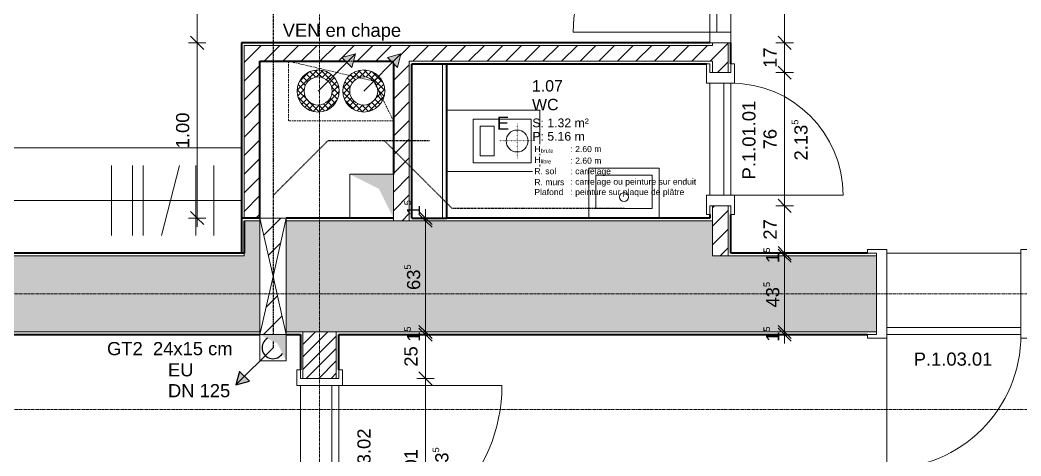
# Model space of a CAD drawing. Header units: millimetres. Extents: x -83 to 30397, y 298 to 25043.
# Drawn here: x 7981 to 13692, y 10940 to 13428 of the extents above; entities that cross this region are included whole.
import ezdxf

# ---------------------------------------------------------------- set-up
doc = ezdxf.new("R2010")
doc.units = ezdxf.units.MM
for name, pattern in [('Dot 1mm', [1, 0, -1]), ('Grid Line', [22.225, 12.7, -3.175, 3.175, -3.175]), ('SECTION', [14.2875, 9.525, -4.7625]), ('WATER_CONNECTION', [5, 2.5, -2.5])]:
    doc.linetypes.add(name, pattern=pattern)
for name, color, linetype, lineweight in [('A-ANNO-DIMS', 211, 'Continuous', 9), ('A-ANNO-DIMS-50', 211, 'Continuous', 9), ('A-AREA-IDEN', 2, 'Continuous', 9), ('A-DETL', 90, 'Continuous', 9), ('A-DETL-GENF', 92, 'Continuous', 9), ('A-DETL-THIN', 151, 'Continuous', 9), ('A-DOOR', 31, 'Continuous', 9), ('A-DOOR-FRAM', 31, 'Continuous', 18), ('A-DOOR-IDEN', 31, 'Continuous', 18), ('A-FLOR', 192, 'Continuous', 9), ('A-GENM', 13, 'Continuous', 9), ('A-WALL', 113, 'Continuous', 9), ('A-WALL-PATT', 111, 'Continuous', 35), ('G-ANNO-TEXT', 231, 'Continuous', 9), ('G-IMPT', 8, 'Continuous', 9), ('I-WALL', 2, 'Continuous', 9), ('S-GRID', 1, 'Continuous', 9)]:
    doc.layers.add(name, color=color, linetype=linetype, lineweight=lineweight)
doc.styles.add('Arial', font='arial.ttf', dxfattribs={"height": 50})
doc.styles.add('Arial_2', font='arial.ttf', dxfattribs={"height": 0.7})
doc.styles.add('Arial_3', font='arial.ttf', dxfattribs={"height": 0.454924})
doc.styles.add('Arial_4', font='arial.ttf', dxfattribs={"height": 65})
doc.styles.add('Arial_5', font='arial.ttf', dxfattribs={"height": 35})
doc.styles.add('Arial_7', font='arial.ttf', dxfattribs={"height": 75})
doc.dimstyles.new('ANNOTATION_1_5MM_BLACK', dxfattribs={"dimscale": 304.8, "dimtxt": 76.519455, "dimasz": 0.246063, "dimexe": 0.164042, "dimexo": 0.0625, "dimgap": 0.065617, "dimtad": 1, "dimdec": 1, "dimlfac": 0.1, "dimrnd": 0.5, "dimdsep": 46, "dimtxsty": 'Arial_7', "dimblk1": 'OBLIQUE', "dimblk2": 'OBLIQUE', "dimsah": 1, "dimcen": 0.09, "dimdle": 0.164042, "dimazin": 0, "dimtfac": 1, "dimtdec": 4, "dimtix": 1, "dimtmove": 0, "dimatfit": 3, "dimfxl": 0.164042, "dimfxlon": 1, "dimtvp": 1, "dimtolj": 1, "dimtzin": 0, "dimarcsym": 2})
doc.dimstyles.new('ANNOTATION_1_5MM_BLACK_1', dxfattribs={"dimscale": 304.8, "dimtxt": 76.519455, "dimasz": 0.246063, "dimexe": 0.164042, "dimexo": 0.0625, "dimgap": 0.065617, "dimtad": 1, "dimlfac": 0.001, "dimrnd": 0.005, "dimzin": 0, "dimdsep": 46, "dimtxsty": 'Arial_7', "dimblk1": 'OBLIQUE', "dimblk2": 'OBLIQUE', "dimsah": 1, "dimcen": 0.09, "dimdle": 0.164042, "dimazin": 0, "dimtfac": 1, "dimtdec": 4, "dimtix": 1, "dimtmove": 0, "dimatfit": 3, "dimfxl": 0.164042, "dimfxlon": 1, "dimtvp": 1, "dimtolj": 1, "dimtzin": 0, "dimarcsym": 2})
doc.dimstyles.new('ANNOTATION_1_5MM_BLACK_2', dxfattribs={"dimscale": 304.8, "dimtxt": 76.519455, "dimasz": 0.246063, "dimexe": 0.164042, "dimexo": 0.0625, "dimgap": 0.065617, "dimtad": 1, "dimdec": 1, "dimlfac": 0.1, "dimrnd": 0.5, "dimdsep": 46, "dimtxsty": 'Arial_7', "dimblk1": 'OBLIQUE', "dimblk2": 'OBLIQUE', "dimsah": 1, "dimcen": 0.09, "dimdle": 0.164042, "dimazin": 0, "dimtfac": 1, "dimtdec": 4, "dimtix": 1, "dimtmove": 2, "dimatfit": 3, "dimfxl": 0.164042, "dimfxlon": 1, "dimtvp": 1, "dimtolj": 1, "dimtzin": 0, "dimarcsym": 2})
pattern_1 = [(45, (0, 0), (-53.033, 53.033), [])]
pattern_2 = [(45, (0, 0), (-17.67767, 17.67767), []), (135, (0, 0), (-17.67767, -17.67767), [])]
pattern_3 = [(45, (0, 0), (-70.7107, 70.7107), [])]

# ---------------------------------------------------------------- blocks, each defined once
blk = doc.blocks.new('DOOR_SIMPLE _U-CASING - 885 x 2135-689238-N_F_ E_1')
at = {"layer": 'A-DOOR'}
for p, q in [((382.5, 252.5), (382.5, 997.5)), ((-382.5, -232.5), (382.5, -232.5))]:
    blk.add_line(p, q, dxfattribs=at)
at = {"layer": 'A-DOOR', "lineweight": 18}
for p, q in [((382.5, 232.5), (-382.5, 232.5)), ((-382.5, 232.5), (-382.5, 192.5)), ((382.5, 192.5), (382.5, 232.5)), ((-382.5, 192.5), (382.5, 192.5))]:
    blk.add_line(p, q, dxfattribs=at)
at = {"layer": 'A-DOOR'}
blk.add_arc((382.5, 232.5), 765, 90, 180, dxfattribs=at)
at = {"layer": 'A-DOOR-FRAM'}
for p, q in [((-382.5, 252.5), (-492.5, 252.5)), ((-492.5, 252.5), (-492.5, 232.5)), ((-492.5, 232.5), (-442.5, 232.5)), ((-442.5, 232.5), (-442.5, -232.5)), ((-382.5, -252.5), (-382.5, 252.5)), ((382.5, 252.5), (382.5, -252.5)), ((492.5, 252.5), (382.5, 252.5)), ((442.5, -232.5), (442.5, 232.5)), ((442.5, 232.5), (492.5, 232.5)), ((492.5, 232.5), (492.5, 252.5)), ((-442.5, -232.5), (-492.5, -232.5)), ((-492.5, -232.5), (-492.5, -252.5)), ((-492.5, -252.5), (-382.5, -252.5)), ((382.5, -252.5), (492.5, -252.5)), ((492.5, -232.5), (442.5, -232.5)), ((492.5, -252.5), (492.5, -232.5))]:
    blk.add_line(p, q, dxfattribs=at)
blk = doc.blocks.new('DOOR_SIMPLE _U-CASING - 760 x 2135-693409-N_F_ E_1')
at = {"layer": 'A-DOOR'}
for p, q in [((320, 80), (320, 700)), ((-320, -60), (320, -60))]:
    blk.add_line(p, q, dxfattribs=at)
at = {"layer": 'A-DOOR', "lineweight": 18}
for p, q in [((320, 60), (-320, 60)), ((-320, 60), (-320, 20)), ((320, 20), (320, 60)), ((-320, 20), (320, 20))]:
    blk.add_line(p, q, dxfattribs=at)
at = {"layer": 'A-DOOR'}
blk.add_arc((320, 60), 640, 90, 180, dxfattribs=at)
at = {"layer": 'A-DOOR-FRAM'}
for p, q in [((-320, 80), (-430, 80)), ((-430, 80), (-430, 60)), ((-430, 60), (-380, 60)), ((-380, 60), (-380, -60)), ((-320, -80), (-320, 80)), ((320, 80), (320, -80)), ((430, 80), (320, 80)), ((380, -60), (380, 60)), ((380, 60), (430, 60)), ((430, 60), (430, 80)), ((-380, -60), (-430, -60)), ((-430, -60), (-430, -80)), ((-430, -80), (-320, -80)), ((320, -80), (430, -80)), ((430, -60), (380, -60)), ((430, -80), (430, -60))]:
    blk.add_line(p, q, dxfattribs=at)
blk = doc.blocks.new('DOOR_SIMPLE _U-CASING - 1010 x 2135-685026-N_F_ E_1')
at = {"layer": 'A-DOOR'}
for p, q in [((-465, 110), (465, 110)), ((465, -130), (465, -1040))]:
    blk.add_line(p, q, dxfattribs=at)
at = {"layer": 'A-DOOR', "lineweight": 18}
for p, q in [((-465, -70), (465, -70)), ((-465, -110), (-465, -70)), ((465, -110), (-465, -110)), ((465, -70), (465, -110))]:
    blk.add_line(p, q, dxfattribs=at)
at = {"layer": 'A-DOOR'}
blk.add_arc((465, -110), 930, 180, 270, dxfattribs=at)
at = {"layer": 'A-DOOR-FRAM'}
for p, q in [((-555, 130), (-465, 130)), ((-555, 110), (-555, 130)), ((-465, 130), (-465, -130)), ((465, 130), (555, 130)), ((465, -130), (465, 130)), ((555, 130), (555, 110)), ((-505, 110), (-555, 110)), ((-505, -110), (-505, 110)), ((505, 110), (505, -110)), ((555, 110), (505, 110)), ((-555, -110), (-505, -110)), ((-555, -130), (-555, -110)), ((505, -110), (555, -110)), ((555, -110), (555, -130)), ((-465, -130), (-555, -130)), ((555, -130), (465, -130))]:
    blk.add_line(p, q, dxfattribs=at)
blk = doc.blocks.new('DOOR_SIMPLE - 900 x 2135-708074-N_F_ E_1')
at = {"layer": 'A-DOOR'}
for p, q in [((-390, 60), (390, 60)), ((390, -60), (390, -840))]:
    blk.add_line(p, q, dxfattribs=at)
at = {"layer": 'A-DOOR', "lineweight": 18}
for p, q in [((-390, -20), (390, -20)), ((-390, -60), (-390, -20)), ((390, -20), (390, -60)), ((390, -60), (-390, -60))]:
    blk.add_line(p, q, dxfattribs=at)
at = {"layer": 'A-DOOR'}
blk.add_arc((390, -60), 780, 180, 270, dxfattribs=at)
at = {"layer": 'A-DOOR-FRAM'}
for p, q in [((-450, 60), (-390, 60)), ((-450, -60), (-450, 60)), ((-390, 60), (-390, -60)), ((390, 60), (450, 60)), ((390, -60), (390, 60)), ((450, 60), (450, -60)), ((-390, -60), (-450, -60)), ((450, -60), (390, -60))]:
    blk.add_line(p, q, dxfattribs=at)
blk = doc.blocks.new('BATHROOM_SINK - 300 x 400-576486-N_F_ E_1')
at = {"layer": 'A-GENM'}
for p, q in [((15, 200), (300, 200)), ((300, 200), (300, -200)), ((70, -160), (70, 160)), ((70, 160), (260, 160)), ((260, 160), (260, -160)), ((260, -160), (70, -160)), ((300, -200), (15, -200))]:
    blk.add_line(p, q, dxfattribs=at)
blk.add_circle((135, 0), 25, dxfattribs=at)
blk = doc.blocks.new('WC - NORMAL-306765-N_F_ E_1')
at = {"layer": 'A-GENM'}
for p, q in [((530, 175), (0, 175)), ((530, -175), (530, 175)), ((150, 125), (150, -125)), ((480, 125), (150, 125)), ((480, -125), (480, 125)), ((270, 85), (190, 85)), ((190, 85), (190, -85)), ((270, 85), (270, -85)), ((190, -85), (270, -85)), ((150, -125), (480, -125)), ((0, -175), (530, -175))]:
    blk.add_line(p, q, dxfattribs=at)
blk = doc.blocks.new('MEDIUM_CUPBOARD HANGER - F_Cupboards_dwg_cupboard_01_top-316881-N_F_ E_1')
at = {"layer": 'G-IMPT'}
for p, q in [((1, 0), (0, 1)), ((0, 0), (1, 1))]:
    blk.add_line(p, q, dxfattribs=at)
at = {"layer": 'G-IMPT', "flags": 128}
blk.add_lwpolyline([(1, 0), (1, 1), (0, 1)], dxfattribs=at)
blk = doc.blocks.new('MEDIUM_CUPBOARD HANGER - F_Cupboards_dwg-316880-N_F_ E_1')
blk.add_blockref('MEDIUM_CUPBOARD HANGER - F_Cupboards_dwg_cupboard_01_top-316881-N_F_ E_1', (0, 0))
blk = doc.blocks.new('MEDIUM_CUPBOARD HANGER - F_Cupboards_dwg_cupboard_01_top-316879-N_F_ E_1')
at = {"layer": 'G-IMPT'}
for p, q in [((1, 0), (0, 1)), ((0, 0), (1, 1))]:
    blk.add_line(p, q, dxfattribs=at)
at = {"layer": 'G-IMPT', "flags": 128}
blk.add_lwpolyline([(1, 0), (1, 1), (0, 1)], dxfattribs=at)
blk = doc.blocks.new('MEDIUM_CUPBOARD HANGER - F_Cupboards_dwg-316878-N_F_ E_1')
blk.add_blockref('MEDIUM_CUPBOARD HANGER - F_Cupboards_dwg_cupboard_01_top-316879-N_F_ E_1', (0, 0))
blk = doc.blocks.new('MEDIUM_CUPBOARD HANGER - F_Cupboards_dwg_cupboard_01_top-316877-N_F_ E_1')
at = {"layer": 'G-IMPT'}
for p, q in [((1, 0), (0, 1)), ((0, 0), (1, 1))]:
    blk.add_line(p, q, dxfattribs=at)
at = {"layer": 'G-IMPT', "flags": 128}
blk.add_lwpolyline([(1, 0), (1, 1), (0, 1)], dxfattribs=at)
blk = doc.blocks.new('MEDIUM_CUPBOARD HANGER - F_Cupboards_dwg-316876-N_F_ E_1')
blk.add_blockref('MEDIUM_CUPBOARD HANGER - F_Cupboards_dwg_cupboard_01_top-316877-N_F_ E_1', (0, 0))
blk = doc.blocks.new('MEDIUM_CUPBOARD HANGER - 2942_5 x 600-316884-N_F_ E_1')
at = {"layer": 'A-GENM'}
for p, q in [((300, 2942.5), (300, 0)), ((600, 2942.5), (600, 0)), ((100, 2823.9), (500, 2823.9)), ((100, 741.4), (500, 741.4)), ((100, 621.4), (500, 621.4)), ((100, 561.4), (500, 561.4)), ((100, 456.7), (500, 352.8)), ((100, 261.4), (500, 261.4)), ((100, 157.3), (500, 157.3))]:
    blk.add_line(p, q, dxfattribs=at)
for name in ['MEDIUM_CUPBOARD HANGER - F_Cupboards_dwg-316880-N_F_ E_1', 'MEDIUM_CUPBOARD HANGER - F_Cupboards_dwg-316878-N_F_ E_1', 'MEDIUM_CUPBOARD HANGER - F_Cupboards_dwg-316876-N_F_ E_1']:
    blk.add_blockref(name, (0, 0))
blk = doc.blocks.new('OPENING_SHAFT_UP_GREY - Shaft Opening Symbol-728606-N_F_ E_1')
at = {"layer": 'A-DETL-GENF'}
blk.add_hatch(color=256, dxfattribs=at).paths.add_polyline_path([(125, -125), (125, 125), (-125, 125), (41.7, 41.7), (47.6, 29.8)])
for p, q in [((-125, 125), (125, 125)), ((-125, -125), (-125, 125)), ((125, 125), (125, -125)), ((125, -125), (-125, -125))]:
    blk.add_line(p, q, dxfattribs=at)
blk = doc.blocks.new('OPENING_SHAFT_UP_GREY - Shaft Opening Symbol-728962-N_F_ E_1')
at = {"layer": 'A-DETL-GENF'}
blk.add_hatch(color=256, dxfattribs=at).paths.add_polyline_path([(75, -75), (75, 75), (-75, 75), (25, 25), (57.9, -40.8)])
for p, q in [((-75, 75), (75, 75)), ((-75, -75), (-75, 75)), ((75, 75), (75, -75)), ((75, -75), (-75, -75))]:
    blk.add_line(p, q, dxfattribs=at)
blk = doc.blocks.new('OPENING_SHAFT_UP - Shaft Opening Symbol-750555-N_F_ E_1')
at = {"layer": 'A-DETL-GENF', "linetype": 'SECTION'}
for p, q in [((-300, 170), (300, 170)), ((-300, -170), (-300, 170)), ((-300, 170), (186.7, 56.7)), ((300, 170), (300, -170)), ((186.7, 56.7), (300, -170)), ((300, -170), (-300, -170))]:
    blk.add_line(p, q, dxfattribs=at)
blk = doc.blocks.new('ROOM_TAG_Small - ROOM_TAG_FR-570998-N_F_ E_1')
at = {"layer": 'A-AREA-IDEN', "insert": (-8.33, -5.48), "char_height": 0.7, "width": 0.8819, "attachment_point": 1, "style": 'Arial_2', "bg_fill": 3, "box_fill_scale": 1.25, "bg_fill_color": 256, "bg_fill_true_color": 13158600, "bg_fill_transparency": 0}
blk.add_mtext('H', dxfattribs=at)
at = {"layer": 'A-AREA-IDEN', "insert": (-7.6, -5.8), "char_height": 0.455, "width": 2.0042, "attachment_point": 1, "style": 'Arial_3', "bg_fill": 3, "box_fill_scale": 1.25, "bg_fill_color": 256, "bg_fill_true_color": 13158600, "bg_fill_transparency": 0}
blk.add_mtext('brute', dxfattribs=at)
at = {"layer": 'A-AREA-IDEN', "insert": (-8.33, -6.7), "char_height": 0.7, "width": 0.8819, "attachment_point": 1, "style": 'Arial_2', "bg_fill": 3, "box_fill_scale": 1.25, "bg_fill_color": 256, "bg_fill_true_color": 13158600, "bg_fill_transparency": 0}
blk.add_mtext('H', dxfattribs=at)
at = {"layer": 'A-AREA-IDEN', "insert": (-7.6, -7.02), "char_height": 0.455, "width": 1.6034, "attachment_point": 1, "style": 'Arial_3', "bg_fill": 3, "box_fill_scale": 1.25, "bg_fill_color": 256, "bg_fill_true_color": 13158600, "bg_fill_transparency": 0}
blk.add_mtext('libre', dxfattribs=at)
at = {"layer": 'A-AREA-IDEN', "insert": (-8.33, -8), "char_height": 0.7, "width": 3.1266, "attachment_point": 1, "style": 'Arial_2', "bg_fill": 3, "box_fill_scale": 1.25, "bg_fill_color": 256, "bg_fill_true_color": 13158600, "bg_fill_transparency": 0}
blk.add_mtext('R. sol', dxfattribs=at)
at = {"layer": 'A-AREA-IDEN', "insert": (-8.33, -9.25), "char_height": 0.7, "width": 4.2489, "attachment_point": 1, "style": 'Arial_2', "bg_fill": 3, "box_fill_scale": 1.25, "bg_fill_color": 256, "bg_fill_true_color": 13158600, "bg_fill_transparency": 0}
blk.add_mtext('R. murs', dxfattribs=at)
at = {"layer": 'A-AREA-IDEN', "insert": (-8.33, -10.38), "char_height": 0.7, "width": 4.2489, "attachment_point": 1, "style": 'Arial_2', "bg_fill": 3, "box_fill_scale": 1.25, "bg_fill_color": 256, "bg_fill_true_color": 13158600, "bg_fill_transparency": 0}
blk.add_mtext('Plafond', dxfattribs=at)
blk = doc.blocks.new('DIMBLOCK63-N_F_ E_1')
at = {"layer": 'A-ANNO-DIMS-50'}
for p, q in [((10295.1, 12347.5), (10295.1, 12282.5)), ((10345.1, 12297.5), (10245.1, 12297.5)), ((10345.1, 12282.5), (10245.1, 12282.5)), ((10295.1, 12297.5), (10257.6, 12335)), ((10295.1, 12282.5), (10257.6, 12320)), ((10295.1, 12297.5), (10332.6, 12260)), ((10295.1, 12297.5), (10345.1, 12297.5)), ((10295.1, 12282.5), (10332.6, 12245)), ((10295.1, 12282.5), (10345.1, 12282.5))]:
    blk.add_line(p, q, dxfattribs=at)
at = {"layer": 'A-ANNO-DIMS-50', "color": 0, "insert": (10174.2, 12312.5), "char_height": 75, "width": 116.613, "attachment_point": 1, "rotation": 90, "line_spacing_factor": 0.941778, "style": 'Arial_7'}
blk.add_mtext('1\\A2\\H0.5x;\\S5^  ;\\H2x;', dxfattribs=at)
blk = doc.blocks.new('_Oblique')
at = {"color": 0, "linetype": 'ByBlock', "lineweight": -2}
blk.add_line((-0.5, -0.5), (0.5, 0.5), dxfattribs=at)
blk = doc.blocks.new('DIMBLOCK64-N_F_ E_1')
at = {"layer": 'A-ANNO-DIMS-50'}
for p, q in [((10345.1, 12282.5), (10245.1, 12282.5)), ((10295.1, 12282.5), (10257.6, 12320)), ((10295.1, 12282.5), (10295.1, 11647.5)), ((10295.1, 12282.5), (10332.6, 12245)), ((10295.1, 12282.5), (10345.1, 12282.5)), ((10295.1, 11647.5), (10257.6, 11685)), ((10345.1, 11647.5), (10245.1, 11647.5)), ((10295.1, 11647.5), (10332.6, 11610)), ((10295.1, 11647.5), (10345.1, 11647.5))]:
    blk.add_line(p, q, dxfattribs=at)
at = {"layer": 'A-ANNO-DIMS-50', "color": 0, "insert": (10174.2, 11887.3), "char_height": 75, "width": 186.397, "attachment_point": 1, "rotation": 90, "line_spacing_factor": 0.941778, "style": 'Arial_7'}
blk.add_mtext('63\\A2\\H0.5x;\\S5^  ;\\H2x;', dxfattribs=at)
blk = doc.blocks.new('DIMBLOCK65-N_F_ E_1')
at = {"layer": 'A-ANNO-DIMS-50'}
for p, q in [((10295.1, 11647.5), (10257.6, 11685)), ((10295.1, 11632.5), (10257.6, 11670)), ((10345.1, 11647.5), (10245.1, 11647.5)), ((10345.1, 11632.5), (10245.1, 11632.5)), ((10295.1, 11647.5), (10295.1, 11632.5)), ((10295.1, 11647.5), (10332.6, 11610)), ((10295.1, 11647.5), (10345.1, 11647.5)), ((10295.1, 11632.5), (10332.6, 11595)), ((10295.1, 11632.5), (10345.1, 11632.5))]:
    blk.add_line(p, q, dxfattribs=at)
at = {"layer": 'A-ANNO-DIMS-50', "color": 0, "insert": (10174.2, 11591.4), "char_height": 75, "width": 116.613, "attachment_point": 1, "rotation": 90, "line_spacing_factor": 0.941778, "style": 'Arial_7'}
blk.add_mtext('1\\A2\\H0.5x;\\S5^  ;\\H2x;', dxfattribs=at)
blk = doc.blocks.new('DIMBLOCK66-N_F_ E_1')
at = {"layer": 'A-ANNO-DIMS-50'}
for p, q in [((10295.1, 11632.5), (10257.6, 11670)), ((10345.1, 11632.5), (10245.1, 11632.5)), ((10295.1, 11632.5), (10295.1, 11382.5)), ((10295.1, 11632.5), (10332.6, 11595)), ((10295.1, 11632.5), (10345.1, 11632.5)), ((10345.1, 11382.5), (10245.1, 11382.5)), ((10295.1, 11382.5), (10257.6, 11420)), ((10295.1, 11382.5), (10332.6, 11345)), ((10295.1, 11382.5), (10345.1, 11382.5))]:
    blk.add_line(p, q, dxfattribs=at)
at = {"layer": 'A-ANNO-DIMS-50', "color": 0, "insert": (10174.2, 11449.4), "char_height": 75, "width": 139.568, "attachment_point": 1, "rotation": 90, "line_spacing_factor": 0.941778, "style": 'Arial_7'}
blk.add_mtext('25', dxfattribs=at)
blk = doc.blocks.new('DIMBLOCK67-N_F_ E_1')
at = {"layer": 'A-ANNO-DIMS-50'}
for p, q in [((10345.1, 11382.5), (10245.1, 11382.5)), ((10295.1, 11382.5), (10257.6, 11420)), ((10295.1, 11382.5), (10295.1, 10372.5)), ((10295.1, 11382.5), (10332.6, 11345)), ((10295.1, 11382.5), (10345.1, 11382.5)), ((10295.1, 10372.5), (10257.6, 10410)), ((10345.1, 10372.5), (10245.1, 10372.5)), ((10295.1, 10372.5), (10332.6, 10335)), ((10295.1, 10372.5), (10345.1, 10372.5))]:
    blk.add_line(p, q, dxfattribs=at)
at = {"layer": 'A-ANNO-DIMS-50', "color": 0, "char_height": 75, "attachment_point": 1, "rotation": 90, "line_spacing_factor": 0.941778, "style": 'Arial_7'}
for s, insert, width in [('1.01', (10174.2, 10775.7), 244.244), ('2.13\\A2\\H0.5x;\\S5^  ;\\H2x;', (10335.4, 10756.2), 291.073)]:
    blk.add_mtext(s, dxfattribs=dict(at, insert=insert, width=width))
blk = doc.blocks.new('DIMBLOCK98-N_F_ E_1')
at = {"layer": 'A-ANNO-DIMS-50'}
for p, q in [((12344, 14197.5), (12306.5, 14235)), ((12394, 14197.5), (12294, 14197.5)), ((12344, 14197.5), (12344, 13297.5)), ((12344, 14197.5), (12381.5, 14160)), ((12344, 14197.5), (12394, 14197.5)), ((12344, 13297.5), (12306.5, 13335)), ((12294, 13297.5), (12394, 13297.5)), ((12344, 13297.5), (12294, 13297.5)), ((12344, 13297.5), (12381.5, 13260))]:
    blk.add_line(p, q, dxfattribs=at)
at = {"layer": 'A-ANNO-DIMS-50', "color": 0, "insert": (12223.1, 13689.4), "char_height": 75, "width": 139.568, "attachment_point": 1, "rotation": 90, "line_spacing_factor": 0.941778, "style": 'Arial_7'}
blk.add_mtext('90', dxfattribs=at)
blk = doc.blocks.new('DIMBLOCK99-N_F_ E_1')
at = {"layer": 'A-ANNO-DIMS-50'}
for p, q in [((12344, 13297.5), (12306.5, 13335)), ((12294, 13297.5), (12394, 13297.5)), ((12344, 13297.5), (12294, 13297.5)), ((12344, 13297.5), (12344, 13127.5)), ((12344, 13297.5), (12381.5, 13260)), ((12344, 13127.5), (12306.5, 13165)), ((12394, 13127.5), (12294, 13127.5)), ((12344, 13127.5), (12381.5, 13090)), ((12344, 13127.5), (12394, 13127.5))]:
    blk.add_line(p, q, dxfattribs=at)
at = {"layer": 'A-ANNO-DIMS-50', "color": 0, "insert": (12223.1, 13154.4), "char_height": 75, "width": 139.568, "attachment_point": 1, "rotation": 90, "line_spacing_factor": 0.941778, "style": 'Arial_7'}
blk.add_mtext('17', dxfattribs=at)
blk = doc.blocks.new('DIMBLOCK100-N_F_ E_1')
at = {"layer": 'A-ANNO-DIMS-50'}
for p, q in [((12344, 13127.5), (12306.5, 13165)), ((12394, 13127.5), (12294, 13127.5)), ((12344, 13127.5), (12344, 12367.5)), ((12344, 13127.5), (12381.5, 13090)), ((12344, 13127.5), (12394, 13127.5)), ((12344, 12367.5), (12306.5, 12405)), ((12394, 12367.5), (12294, 12367.5)), ((12344, 12367.5), (12381.5, 12330)), ((12344, 12367.5), (12394, 12367.5))]:
    blk.add_line(p, q, dxfattribs=at)
at = {"layer": 'A-ANNO-DIMS-50', "color": 0, "char_height": 75, "attachment_point": 1, "rotation": 90, "line_spacing_factor": 0.941778, "style": 'Arial_7'}
for s, insert, width in [('2.13\\A2\\H0.5x;\\S5^  ;\\H2x;', (12384.4, 12626.2), 291.073), ('76', (12223.1, 12689.4), 139.568)]:
    blk.add_mtext(s, dxfattribs=dict(at, insert=insert, width=width))
blk = doc.blocks.new('DIMBLOCK101-N_F_ E_1')
at = {"layer": 'A-ANNO-DIMS-50'}
for p, q in [((12344, 12367.5), (12306.5, 12405)), ((12394, 12367.5), (12294, 12367.5)), ((12344, 12367.5), (12344, 12097.5)), ((12344, 12367.5), (12381.5, 12330)), ((12344, 12367.5), (12394, 12367.5)), ((12344, 12097.5), (12306.5, 12135)), ((12394, 12097.5), (12294, 12097.5)), ((12344, 12097.5), (12381.5, 12060)), ((12344, 12097.5), (12394, 12097.5))]:
    blk.add_line(p, q, dxfattribs=at)
at = {"layer": 'A-ANNO-DIMS-50', "color": 0, "insert": (12223.1, 12174.4), "char_height": 75, "width": 139.568, "attachment_point": 1, "rotation": 90, "line_spacing_factor": 0.941778, "style": 'Arial_7'}
blk.add_mtext('27', dxfattribs=at)
blk = doc.blocks.new('DIMBLOCK102-N_F_ E_1')
at = {"layer": 'A-ANNO-DIMS-50'}
for p, q in [((12344, 12097.5), (12306.5, 12135)), ((12344, 12082.5), (12306.5, 12120)), ((12394, 12097.5), (12294, 12097.5)), ((12394, 12082.5), (12294, 12082.5)), ((12344, 12097.5), (12344, 12082.5)), ((12344, 12097.5), (12381.5, 12060)), ((12344, 12097.5), (12394, 12097.5)), ((12344, 12082.5), (12381.5, 12045)), ((12344, 12082.5), (12394, 12082.5))]:
    blk.add_line(p, q, dxfattribs=at)
at = {"layer": 'A-ANNO-DIMS-50', "color": 0, "insert": (12223.1, 12041.4), "char_height": 75, "width": 116.613, "attachment_point": 1, "rotation": 90, "line_spacing_factor": 0.941778, "style": 'Arial_7'}
blk.add_mtext('1\\A2\\H0.5x;\\S5^  ;\\H2x;', dxfattribs=at)
blk = doc.blocks.new('DIMBLOCK103-N_F_ E_1')
at = {"layer": 'A-ANNO-DIMS-50'}
for p, q in [((12344, 12082.5), (12306.5, 12120)), ((12394, 12082.5), (12294, 12082.5)), ((12344, 12082.5), (12344, 11647.5)), ((12344, 12082.5), (12381.5, 12045)), ((12344, 12082.5), (12394, 12082.5)), ((12344, 11647.5), (12306.5, 11685)), ((12394, 11647.5), (12294, 11647.5)), ((12344, 11647.5), (12381.5, 11610)), ((12344, 11647.5), (12394, 11647.5))]:
    blk.add_line(p, q, dxfattribs=at)
at = {"layer": 'A-ANNO-DIMS-50', "color": 0, "insert": (12223.1, 11787.3), "char_height": 75, "width": 186.397, "attachment_point": 1, "rotation": 90, "line_spacing_factor": 0.941778, "style": 'Arial_7'}
blk.add_mtext('43\\A2\\H0.5x;\\S5^  ;\\H2x;', dxfattribs=at)
blk = doc.blocks.new('DIMBLOCK104-N_F_ E_1')
at = {"layer": 'A-ANNO-DIMS-50'}
for p, q in [((12344, 11647.5), (12306.5, 11685)), ((12344, 11632.5), (12306.5, 11670)), ((12394, 11647.5), (12294, 11647.5)), ((12394, 11632.5), (12294, 11632.5)), ((12344, 11647.5), (12344, 11582.5)), ((12344, 11647.5), (12381.5, 11610)), ((12344, 11647.5), (12394, 11647.5)), ((12344, 11632.5), (12381.5, 11595)), ((12344, 11632.5), (12394, 11632.5))]:
    blk.add_line(p, q, dxfattribs=at)
at = {"layer": 'A-ANNO-DIMS-50', "color": 0, "insert": (12223.1, 11591.4), "char_height": 75, "width": 116.613, "attachment_point": 1, "rotation": 90, "line_spacing_factor": 0.941778, "style": 'Arial_7'}
blk.add_mtext('1\\A2\\H0.5x;\\S5^  ;\\H2x;', dxfattribs=at)
blk = doc.blocks.new('DIMBLOCK129-N_F_ E_1')
at = {"layer": 'A-ANNO-DIMS-50'}
for p, q in [((8992.4, 14197.5), (8954.9, 14235)), ((9042.4, 14197.5), (8942.4, 14197.5)), ((8992.4, 14197.5), (8992.4, 13297.5)), ((8992.4, 14197.5), (9029.9, 14160)), ((8992.4, 14197.5), (9042.4, 14197.5)), ((8992.4, 13297.5), (8954.9, 13335)), ((9042.4, 13297.5), (8942.4, 13297.5)), ((8992.4, 13297.5), (9029.9, 13260)), ((8992.4, 13297.5), (9042.4, 13297.5))]:
    blk.add_line(p, q, dxfattribs=at)
at = {"layer": 'A-ANNO-DIMS-50', "color": 0, "insert": (8871.5, 13689.4), "char_height": 75, "width": 139.568, "attachment_point": 1, "rotation": 90, "line_spacing_factor": 0.941778, "style": 'Arial_7'}
blk.add_mtext('90', dxfattribs=at)
blk = doc.blocks.new('DIMBLOCK130-N_F_ E_1')
at = {"layer": 'A-ANNO-DIMS-50'}
for p, q in [((8992.4, 13297.5), (8954.9, 13335)), ((9042.4, 13297.5), (8942.4, 13297.5)), ((8992.4, 13297.5), (8992.4, 12247.5)), ((8992.4, 13297.5), (9029.9, 13260)), ((8992.4, 13297.5), (9042.4, 13297.5)), ((9042.4, 12297.5), (8942.4, 12297.5)), ((8992.4, 12297.5), (8954.9, 12335)), ((8992.4, 12297.5), (9029.9, 12260)), ((8992.4, 12297.5), (9042.4, 12297.5))]:
    blk.add_line(p, q, dxfattribs=at)
at = {"layer": 'A-ANNO-DIMS-50', "color": 0, "insert": (8871.5, 12695.7), "char_height": 75, "width": 244.244, "attachment_point": 1, "rotation": 90, "line_spacing_factor": 0.941778, "style": 'Arial_7'}
blk.add_mtext('1.00', dxfattribs=at)

msp = doc.modelspace()

# ---------------------------------------------------------------- hatches: boundary and pattern name
at = {"layer": 'A-DETL-GENF'}
for color, points in [(142, [(9874.117, 13157.369), (9894.822, 13234.643), (9817.549, 13213.937)]), (142, [(10134.117, 13157.369), (10154.822, 13234.643), (10077.549, 13213.937)]), (33, [(9212.722, 11345.377), (9289.996, 11366.083), (9233.427, 11422.651)])]:
    msp.add_hatch(color=color, dxfattribs=at).paths.add_polyline_path(points)
h = msp.add_hatch(dxfattribs=at)
h.set_pattern_fill('FP1_4', color=142, style=0, pattern_type=2)
h.set_pattern_definition(pattern_2)
h.paths.add_polyline_path([(9682.354, 12902.509), (9713.412, 12906.598), (9742.354, 12918.586), (9767.207, 12937.657), (9786.277, 12962.509), (9798.265, 12991.451), (9802.354, 13022.509), (9798.265, 13053.568), (9786.277, 13082.509), (9767.207, 13107.362), (9742.354, 13126.432), (9713.412, 13138.42), (9682.354, 13142.509), (9651.295, 13138.42), (9622.354, 13126.432), (9597.501, 13107.362), (9578.431, 13082.509), (9566.443, 13053.568), (9562.354, 13022.509), (9566.443, 12991.451), (9578.431, 12962.509), (9597.501, 12937.657), (9622.354, 12918.586), (9651.295, 12906.598)])
h.paths.add_polyline_path([(9682.354, 12942.509), (9661.648, 12945.235), (9642.354, 12953.227), (9625.785, 12965.941), (9613.072, 12982.509), (9605.08, 13001.804), (9602.354, 13022.509), (9605.08, 13043.215), (9613.072, 13062.509), (9625.785, 13079.078), (9642.354, 13091.791), (9661.648, 13099.783), (9682.354, 13102.509), (9703.059, 13099.783), (9722.354, 13091.791), (9738.922, 13079.078), (9751.636, 13062.509), (9759.628, 13043.215), (9762.354, 13022.509), (9759.628, 13001.804), (9751.636, 12982.509), (9738.922, 12965.941), (9722.354, 12953.227), (9703.059, 12945.235)])
h = msp.add_hatch(dxfattribs=at)
h.set_pattern_fill('FP1_4', color=142, style=0, pattern_type=2)
h.set_pattern_definition(pattern_2)
h.paths.add_polyline_path([(9942.354, 12902.509), (9973.412, 12906.598), (10002.354, 12918.586), (10027.207, 12937.657), (10046.277, 12962.509), (10058.265, 12991.451), (10062.354, 13022.509), (10058.265, 13053.568), (10046.277, 13082.509), (10027.207, 13107.362), (10002.354, 13126.432), (9973.412, 13138.42), (9942.354, 13142.509), (9911.295, 13138.42), (9882.354, 13126.432), (9857.501, 13107.362), (9838.431, 13082.509), (9826.443, 13053.568), (9822.354, 13022.509), (9826.443, 12991.451), (9838.431, 12962.509), (9857.501, 12937.657), (9882.354, 12918.586), (9911.295, 12906.598)])
h.paths.add_polyline_path([(9942.354, 12942.509), (9921.648, 12945.235), (9902.354, 12953.227), (9885.785, 12965.941), (9873.072, 12982.509), (9865.08, 13001.804), (9862.354, 13022.509), (9865.08, 13043.215), (9873.072, 13062.509), (9885.785, 13079.078), (9902.354, 13091.791), (9921.648, 13099.783), (9942.354, 13102.509), (9963.059, 13099.783), (9982.354, 13091.791), (9998.922, 13079.078), (10011.636, 13062.509), (10019.628, 13043.215), (10022.354, 13022.509), (10019.628, 13001.804), (10011.636, 12982.509), (9998.922, 12965.941), (9982.354, 12953.227), (9963.059, 12945.235)])
h = msp.add_hatch(dxfattribs=at)
h.set_pattern_fill('FP1_5', style=0, pattern_type=2)
h.set_pattern_definition(pattern_3)
h.paths.add_polyline_path([(9424.854, 11965.009), (9499.854, 12297.509), (9349.854, 12297.509)])
h = msp.add_hatch(dxfattribs=at)
h.set_pattern_fill('FP1_5', style=0, pattern_type=2)
h.set_pattern_definition(pattern_3)
h.paths.add_polyline_path([(9499.854, 11632.509), (9424.854, 11965.009), (9349.854, 11632.509), (9449.854, 11632.509)])
at = {"layer": 'A-WALL-PATT', "lineweight": 9}
h = msp.add_hatch(dxfattribs=at)
h.set_pattern_fill('FP1_3', color=256, style=0, pattern_type=2)
h.set_pattern_definition(pattern_1)
h.paths.add_polyline_path([(11932.354, 12082.509), (12022.354, 12082.509), (12022.354, 12367.509), (11932.354, 12367.509), (11932.354, 12097.509)])
h.paths.add_polyline_path([(11932.354, 13127.509), (12022.354, 13127.509), (12022.354, 13297.509), (11932.354, 13297.509), (11932.354, 13172.509)])
h.paths.add_polyline_path([(11932.354, 14197.509), (12022.354, 14197.509), (12022.354, 14212.509), (11932.354, 14212.509)])
h = msp.add_hatch(dxfattribs=at)
h.set_pattern_fill('FP1_3', color=256, style=0, pattern_type=2)
h.set_pattern_definition(pattern_1)
h.paths.add_polyline_path([(10143.533, 13192.509), (10164.854, 13192.509), (10164.854, 13282.509), (9259.854, 13282.509), (9259.854, 13192.509), (9838.977, 13192.509), (9817.549, 13213.937), (9894.822, 13234.643), (9883.533, 13192.509), (10098.977, 13192.509), (10077.549, 13213.937), (10154.822, 13234.643)])
h = msp.add_hatch(dxfattribs=at)
h.set_pattern_fill('FP1_3', color=256, style=0, pattern_type=2)
h.set_pattern_definition(pattern_1)
h.paths.add_polyline_path([(11917.354, 13192.509), (11932.354, 13192.509), (11932.354, 13282.509), (10164.854, 13282.509), (10164.854, 13192.509), (10510.325, 13192.509)])
h = msp.add_hatch(dxfattribs=at)
h.set_pattern_fill('FP1_3', color=256, style=0, pattern_type=2)
h.set_pattern_definition(pattern_1)
h.paths.add_polyline_path([(9349.854, 12297.509), (9349.854, 13192.509), (9259.854, 13192.509), (9259.854, 12297.509)])
h = msp.add_hatch(dxfattribs=at)
h.set_pattern_fill('FP1_3', color=256, style=0, pattern_type=2)
h.set_pattern_definition(pattern_1)
h.paths.add_polyline_path([(10112.354, 12282.509), (10202.354, 12282.509), (10202.354, 13192.509), (10143.533, 13192.509), (10134.117, 13157.369), (10112.354, 13179.132), (10112.354, 12297.509)])
at = {"layer": 'A-WALL-PATT'}
h = msp.add_hatch(color=256, dxfattribs=at)
h.paths.add_polyline_path([(11977.354, 11647.509), (11977.354, 12082.509), (11932.354, 12082.509), (11932.354, 12282.509), (9499.854, 12282.509), (9499.854, 11647.509), (10510.325, 11647.509)])
h.paths.add_polyline_path([(9349.854, 11647.509), (9349.854, 12282.509), (9259.854, 12282.509), (9259.854, 11647.509)])
msp.add_hatch(color=256, dxfattribs=at).paths.add_polyline_path([(9259.854, 11647.509), (9259.854, 12082.509), (6212.354, 12082.509), (6212.354, 11647.509), (8671.721, 11647.509)])
h = msp.add_hatch(color=256, dxfattribs=at)
h.paths.add_polyline_path([(14187.534, 11647.509), (14617.354, 11647.509), (14617.354, 12082.509), (13752.354, 12082.509), (13752.354, 11647.509), (13797.354, 11647.509)])
h.paths.add_polyline_path([(12822.354, 11647.509), (12867.354, 11647.509), (12867.354, 12082.509), (11977.354, 12082.509), (11977.354, 11647.509), (12348.929, 11647.509)])
at = {"layer": 'A-WALL-PATT', "lineweight": 9}
h = msp.add_hatch(dxfattribs=at)
h.set_pattern_fill('FP1_2', color=256, style=0, pattern_type=2)
h.set_pattern_definition([(45, (0, 0), (-35.35534, 35.35534), [])])
h.paths.add_polyline_path([(9785.854, 6697.509), (9785.854, 10372.509), (9595.854, 10372.509), (9595.854, 6697.509)])
h.paths.add_polyline_path([(9785.854, 11382.509), (9785.854, 11647.509), (9595.854, 11647.509), (9595.854, 11382.509)])

# ---------------------------------------------------------------- linework, layer by layer
at = {"layer": 'A-DETL', "linetype": 'WATER_CONNECTION', "lineweight": 25}
for p, q in [((9424.854, 14575.092), (9424.854, 11632.509)), ((9424.854, 12425.745), (9736.618, 12737.509)), ((10317.354, 12737.509), (9736.618, 12737.509)), ((10446.618, 12352.509), (10061.618, 12737.509)), ((11427.354, 12352.509), (10446.618, 12352.509)), ((9424.854, 11595.009), (9424.854, 11557.509))]:
    msp.add_line(p, q, dxfattribs=at)
at = {"layer": 'A-DETL', "lineweight": 18}
for p, q in [((9682.692, 13022.51), (9894.822, 13234.643)), ((9894.822, 13234.643), (9817.549, 13213.937)), ((9817.549, 13213.937), (9874.117, 13157.369)), ((9874.117, 13157.369), (9894.822, 13234.643)), ((9942.692, 13022.51), (10154.822, 13234.643)), ((10154.822, 13234.643), (10077.549, 13213.937)), ((10077.549, 13213.937), (10134.117, 13157.369)), ((10134.117, 13157.369), (10154.822, 13234.643))]:
    msp.add_line(p, q, dxfattribs=at)
at = {"layer": 'A-DETL', "linetype": 'Dot 1mm'}
for p, q in [((10817.354, 12637.509), (10817.354, 12837.509)), ((10717.354, 12737.509), (10917.354, 12737.509))]:
    msp.add_line(p, q, dxfattribs=at)
at = {"layer": 'A-DETL', "lineweight": 25}
for p, q in [((9424.854, 11557.509), (9212.722, 11345.377)), ((9233.427, 11422.651), (9212.722, 11345.377)), ((9289.996, 11366.083), (9233.427, 11422.651)), ((9212.722, 11345.377), (9289.996, 11366.083))]:
    msp.add_line(p, q, dxfattribs=at)
at = {"layer": 'A-DETL', "lineweight": 18}
msp.add_circle((10817.354, 12737.509), 62.5, dxfattribs=at)
for centre, radius, start, end in [((9682.354, 13022.509), 120, 0, 180), ((9942.354, 13022.509), 120, 0, 180), ((9682.354, 13022.509), 80, 0, 180), ((9942.354, 13022.509), 80, 0, 180), ((9682.354, 13022.509), 120, 180, 0), ((9682.354, 13022.509), 80, 180, 0), ((9942.354, 13022.509), 120, 180, 0), ((9942.354, 13022.509), 80, 180, 0)]:
    msp.add_arc(centre, radius, start, end, dxfattribs=at)
at = {"layer": 'A-DETL', "lineweight": 25}
msp.add_arc((9424.854, 11557.509), 62.5, 120.084559, 329.346477, dxfattribs=at)
at = {"layer": 'A-DETL-THIN'}
for p, q in [((9349.854, 12297.509), (9349.854, 11632.509)), ((9349.854, 12297.509), (9424.854, 11965.009)), ((9499.854, 12297.509), (9349.854, 12297.509)), ((9424.854, 11965.009), (9499.854, 12297.509)), ((9499.854, 11632.509), (9499.854, 12297.509)), ((9424.854, 11965.009), (9349.854, 11632.509)), ((9499.854, 11632.509), (9424.854, 11965.009))]:
    msp.add_line(p, q, dxfattribs=at)
at = {"layer": 'A-FLOR'}
for p, q in [((9349.854, 11482.509), (9349.854, 11632.509)), ((9499.854, 11482.509), (9349.854, 11482.509))]:
    msp.add_line(p, q, dxfattribs=at)
at = {"layer": 'A-WALL', "lineweight": 35}
for p, q in [((9244.854, 13297.509), (9244.854, 12097.509)), ((11917.354, 13297.509), (9244.854, 13297.509)), ((12037.354, 13177.509), (12037.354, 13297.509)), ((9349.854, 13192.509), (9838.977, 13192.509)), ((9349.854, 12297.509), (9349.854, 13192.509)), ((9883.533, 13192.509), (10098.977, 13192.509)), ((10112.354, 13179.132), (10112.354, 12547.509)), ((10217.354, 12297.509), (10217.354, 13177.509)), ((10217.354, 13177.509), (11897.354, 13177.509)), ((9349.854, 12297.509), (9244.854, 12297.509)), ((9259.854, 12282.509), (9259.854, 12097.509)), ((10112.354, 12297.509), (9499.854, 12297.509)), ((11917.354, 12297.509), (10417.354, 12297.509)), ((11917.354, 12317.509), (11917.354, 12297.509)), ((12037.354, 12097.509), (12037.354, 12317.509)), ((9259.854, 12097.509), (6302.354, 12097.509)), ((12817.354, 12097.509), (12037.354, 12097.509)), ((6302.354, 11632.509), (9349.854, 11632.509)), ((9499.854, 11632.509), (9580.854, 11632.509)), ((9580.854, 11632.509), (9580.854, 11432.509)), ((9800.854, 11632.509), (12817.354, 11632.509)), ((9800.854, 11432.509), (9800.854, 11632.509))]:
    msp.add_line(p, q, dxfattribs=at)
at = {"layer": 'A-WALL'}
for p, q in [((9259.854, 12297.509), (9259.854, 13282.509)), ((11932.354, 13282.509), (9259.854, 13282.509)), ((11932.354, 13282.509), (11932.354, 13297.509)), ((12022.354, 13127.509), (12022.354, 13297.509)), ((10202.354, 12282.509), (10202.354, 13192.509)), ((10202.354, 13192.509), (11932.354, 13192.509)), ((10392.354, 13177.509), (10392.354, 12297.509)), ((11932.354, 13127.509), (11932.354, 13192.509)), ((11932.354, 12367.509), (11932.354, 12082.509)), ((12022.354, 12082.509), (12022.354, 12367.509)), ((9349.854, 12282.509), (9259.854, 12282.509)), ((11932.354, 12282.509), (9499.854, 12282.509)), ((10112.354, 12297.509), (10112.354, 12282.509)), ((9259.854, 12082.509), (6212.354, 12082.509)), ((9259.854, 12097.509), (9259.854, 12082.509)), ((12867.354, 12082.509), (11932.354, 12082.509)), ((9349.854, 11647.509), (6212.354, 11647.509)), ((12867.354, 11647.509), (9499.854, 11647.509)), ((9595.854, 11647.509), (9595.854, 11382.509)), ((9785.854, 11647.509), (9785.854, 11382.509))]:
    msp.add_line(p, q, dxfattribs=at)
at = {"layer": 'I-WALL', "lineweight": 35}
for p, q in [((10417.354, 12297.509), (10417.354, 13177.509)), ((10217.354, 12297.509), (10417.354, 12297.509))]:
    msp.add_line(p, q, dxfattribs=at)
at = {"layer": 'S-GRID', "linetype": 'Grid Line'}
for p, q in [((9690.854, 4601.222), (9690.854, 18451.704)), ((4291.211, 11865.009), (23183.885, 11865.009)), ((4291.211, 11205.009), (23183.885, 11205.009))]:
    msp.add_line(p, q, dxfattribs=at)

# ---------------------------------------------------------------- block references
at = {"layer": 'A-DETL-GENF'}
for name, p in [('OPENING_SHAFT_UP - Shaft Opening Symbol-750555-N_F_ E_1', (9812.354, 13022.509)), ('OPENING_SHAFT_UP_GREY - Shaft Opening Symbol-728606-N_F_ E_1', (9987.354, 12422.509)), ('OPENING_SHAFT_UP_GREY - Shaft Opening Symbol-728962-N_F_ E_1', (9424.854, 11557.509))]:
    msp.add_blockref(name, p, dxfattribs=at)
at = {"layer": 'A-DOOR'}
for name, p, rotation in [('DOOR_SIMPLE - 900 x 2135-708074-N_F_ E_1', (11977.354, 13747.509), 269.9999999999999), ('DOOR_SIMPLE _U-CASING - 760 x 2135-693409-N_F_ E_1', (11977.354, 12747.509), 269.9999999999999), ('DOOR_SIMPLE _U-CASING - 885 x 2135-689238-N_F_ E_1', (13309.854, 11865.009), 180), ('DOOR_SIMPLE _U-CASING - 1010 x 2135-685026-N_F_ E_1', (9690.854, 10877.509), 89.9999999999999)]:
    msp.add_blockref(name, p, dxfattribs=dict(at, rotation=rotation))
at = {"layer": 'A-GENM'}
msp.add_blockref('WC - NORMAL-306765-N_F_ E_1', (10417.354, 12737.509), dxfattribs=at)
for name, p, rotation in [('MEDIUM_CUPBOARD HANGER - 2942_5 x 600-316884-N_F_ E_1', (9244.858, 12097.509), 89.9999999999999), ('BATHROOM_SINK - 300 x 400-576486-N_F_ E_1', (11427.354, 12282.509), 90)]:
    msp.add_blockref(name, p, dxfattribs=dict(at, rotation=rotation))

# ---------------------------------------------------------------- texts
at = {"layer": 'A-AREA-IDEN', "attachment_point": 1}
for s, insert, char_height, width, style in [('1.07', (10901.938, 13084.468), 65, 212.44719, 'Arial_4'), ('WC', (10902.515, 12977.834), 65, 192.405, 'Arial_4'), ('S: 1.32 m²', (10904.468, 12865.636), 50, 388.81844, 'Arial')]:
    msp.add_mtext(s, dxfattribs=dict(at, insert=insert, char_height=char_height, width=width, style=style))
at = {"layer": 'A-DOOR-IDEN', "lineweight": 9, "char_height": 75, "width": 553.16437, "attachment_point": 1, "rotation": 90, "style": 'Arial_7'}
for s, insert in [('P.1.01.01', (12102.511, 12518.071)), ('P.1.03.02', (9905.995, 10648.071))]:
    msp.add_mtext(s, dxfattribs=dict(at, insert=insert))
at = {"layer": 'A-DOOR-IDEN', "lineweight": 9, "insert": (13080.415, 11530.318), "char_height": 75, "width": 553.16437, "attachment_point": 1, "style": 'Arial_7'}
msp.add_mtext('P.1.03.01', dxfattribs=at)
at = {"layer": 'G-ANNO-TEXT', "color": 142, "char_height": 75, "attachment_point": 1, "style": 'Arial_7'}
for s, insert, width in [('VEN en chape', (9480.051, 13406.706), 813.71281), ('E', (10701.524, 12876.416), 84.17719)]:
    msp.add_mtext(s, dxfattribs=dict(at, insert=insert, width=width))
at = {"layer": 'G-ANNO-TEXT', "color": 7, "insert": (8477.875, 11590.199), "char_height": 75, "width": 873.83938, "attachment_point": 1, "style": 'Arial_7'}
msp.add_mtext('GT2  24x15 cm', dxfattribs=at)
at = {"layer": 'G-ANNO-TEXT', "color": 33, "char_height": 75, "attachment_point": 1, "style": 'Arial_7'}
for s, insert, width in [('EU', (8825.491, 11469.279), 176.37125), ('DN 125', (8825.491, 11350.217), 436.91969)]:
    msp.add_mtext(s, dxfattribs=dict(at, insert=insert, width=width))

# ---------------------------------------------------------------- dimensions: what is measured, and where the dimension line sits
at = {"layer": 'A-ANNO-DIMS'}
for base, p1, p2, dimstyle, override, picture, middle in [((8992.37, 13297.509), (9042.37, 14197.509), (9042.37, 13297.509), 'ANNOTATION_1_5MM_BLACK', {"dimpost": '<>', "dimfxl": 900}, 'DIMBLOCK129-N_F_ E_1', (8934.077, 13747.509)), ((12344.045, 13297.509), (12394.045, 14197.509), (12294.045, 13297.509), 'ANNOTATION_1_5MM_BLACK', {"dimpost": '<>', "dimfxl": 905.538514}, 'DIMBLOCK98-N_F_ E_1', (12285.752, 13747.509)), ((8992.37, 12297.509), (9042.37, 13297.509), (9042.37, 12297.509), 'ANNOTATION_1_5MM_BLACK_1', {"dimpost": '<>', "dimfxl": 1000}, 'DIMBLOCK130-N_F_ E_1', (8934.077, 12797.509)), ((12344.045, 13127.509), (12294.045, 13297.509), (12394.045, 13127.509), 'ANNOTATION_1_5MM_BLACK', {"dimpost": '<>', "dimfxl": 197.230829}, 'DIMBLOCK99-N_F_ E_1', (12286.392, 13212.509)), ((12344.045, 12097.509), (12394.045, 12367.509), (12394.045, 12097.509), 'ANNOTATION_1_5MM_BLACK', {"dimpost": '<>', "dimfxl": 270}, 'DIMBLOCK101-N_F_ E_1', (12286.392, 12232.509)), ((10295.056, 11382.509), (10345.056, 11632.509), (10345.056, 11382.509), 'ANNOTATION_1_5MM_BLACK', {"dimpost": '<>', "dimfxl": 250}, 'DIMBLOCK66-N_F_ E_1', (10236.763, 11507.509))]:
    dim = msp.add_linear_dim(base=base, p1=p1, p2=p2, angle=90, dimstyle=dimstyle, override=override, dxfattribs=at)
    dim.commit()
    dim.dimension.update_dxf_attribs({"geometry": picture, "text_midpoint": middle})
for base, p1, p2, text, dimstyle, override, picture, middle in [((12344.045, 12367.509), (12394.045, 13127.509), (12394.045, 12367.509), '76\\X\\A1;2.13\\Q;{\\A1;{\\H0.5x;\\S5^ ;}}', 'ANNOTATION_1_5MM_BLACK', {"dimpost": '<>', "dimfxl": 760}, 'DIMBLOCK100-N_F_ E_1', (12344.045, 12747.509)), ((10295.056, 11647.509), (10345.056, 12282.509), (10345.056, 11647.509), '\\A1;63\\Q;{\\A1;{\\H0.5x;\\S5^ ;}}', 'ANNOTATION_1_5MM_BLACK', {"dimpost": '<>', "dimfxl": 635}, 'DIMBLOCK64-N_F_ E_1', (10236.738, 11965.009)), ((12344.045, 12082.509), (12394.045, 12097.509), (12394.045, 12082.509), '\\A1;1\\Q;{\\A1;{\\H0.5x;\\S5^ ;}}', 'ANNOTATION_1_5MM_BLACK', {"dimpost": '<>', "dimfxl": 15}, 'DIMBLOCK102-N_F_ E_1', (12286.392, 12090.009)), ((12344.045, 11647.509), (12394.045, 12082.509), (12394.045, 11647.509), '\\A1;43\\Q;{\\A1;{\\H0.5x;\\S5^ ;}}', 'ANNOTATION_1_5MM_BLACK', {"dimpost": '<>', "dimfxl": 435}, 'DIMBLOCK103-N_F_ E_1', (12285.727, 11865.009)), ((10295.056, 11632.509), (10345.056, 11647.509), (10345.056, 11632.509), '\\A1;1\\Q;{\\A1;{\\H0.5x;\\S5^ ;}}', 'ANNOTATION_1_5MM_BLACK', {"dimpost": '<>', "dimfxl": 15}, 'DIMBLOCK65-N_F_ E_1', (10237.403, 11640.009)), ((12344.045, 11632.509), (12394.045, 11647.509), (12394.045, 11632.509), '\\A1;1\\Q;{\\A1;{\\H0.5x;\\S5^ ;}}', 'ANNOTATION_1_5MM_BLACK', {"dimpost": '<>', "dimfxl": 15}, 'DIMBLOCK104-N_F_ E_1', (12286.392, 11640.009)), ((10295.056, 10372.509), (10345.056, 11382.509), (10345.056, 10372.509), '1.01\\X\\A1;2.13\\Q;{\\A1;{\\H0.5x;\\S5^ ;}}', 'ANNOTATION_1_5MM_BLACK_1', {"dimpost": '<>', "dimfxl": 1010}, 'DIMBLOCK67-N_F_ E_1', (10295.056, 10877.509))]:
    dim = msp.add_linear_dim(base=base, p1=p1, p2=p2, angle=90, text=text, dimstyle=dimstyle, override=override, dxfattribs=at)
    dim.commit()
    dim.dimension.update_dxf_attribs({"geometry": picture, "text_midpoint": middle})
dim = msp.add_linear_dim(base=(10295.056, 12282.509), p1=(10345.056, 12297.509), p2=(10345.056, 12282.509), angle=90, text='\\A1;1\\Q;{\\A1;{\\H0.5x;\\S5^ ;}}', dimstyle='ANNOTATION_1_5MM_BLACK_2', override={"dimpost": '<>', "dimfxl": 15}, dxfattribs=at)
dim.commit()
dim.dimension.update_dxf_attribs({"geometry": 'DIMBLOCK63-N_F_ E_1', "text_midpoint": (10224.157, 12370.814), "dimtype": 160, "text_rotation": 90})

# ---------------------------------------------------------------- next in the draw order: block references
at = {"layer": 'A-AREA-IDEN', "xscale": 49.99999999999998, "yscale": 49.99999999999998, "zscale": 49.99999999999998}
msp.add_blockref('ROOM_TAG_Small - ROOM_TAG_FR-570998-N_F_ E_1', (11332.316, 12982.661), dxfattribs=at)

# ---------------------------------------------------------------- next in the draw order: texts
at = {"layer": 'A-AREA-IDEN', "attachment_point": 1}
for s, insert, char_height, width, style in [('P: 5.16 m', (10904.468, 12789.049), 50, 360.75937, 'Arial'), (': 2.60 m', (11121.743, 12708.786), 35, 224.4725, 'Arial_5'), (': 2.60 m', (11121.78, 12642.587), 35, 224.4725, 'Arial_5'), (': carrelage', (11121.78, 12582.584), 35, 296.62437, 'Arial_5'), (': carrelage ou peinture sur enduit', (11121.78, 12522.878), 35, 905.90687, 'Arial_5'), (': peinture sur plaque de plâtre', (11121.78, 12463.695), 35, 821.72969, 'Arial_5')]:
    msp.add_mtext(s, dxfattribs=dict(at, insert=insert, char_height=char_height, width=width, style=style))

doc.saveas('drawing.dxf')
